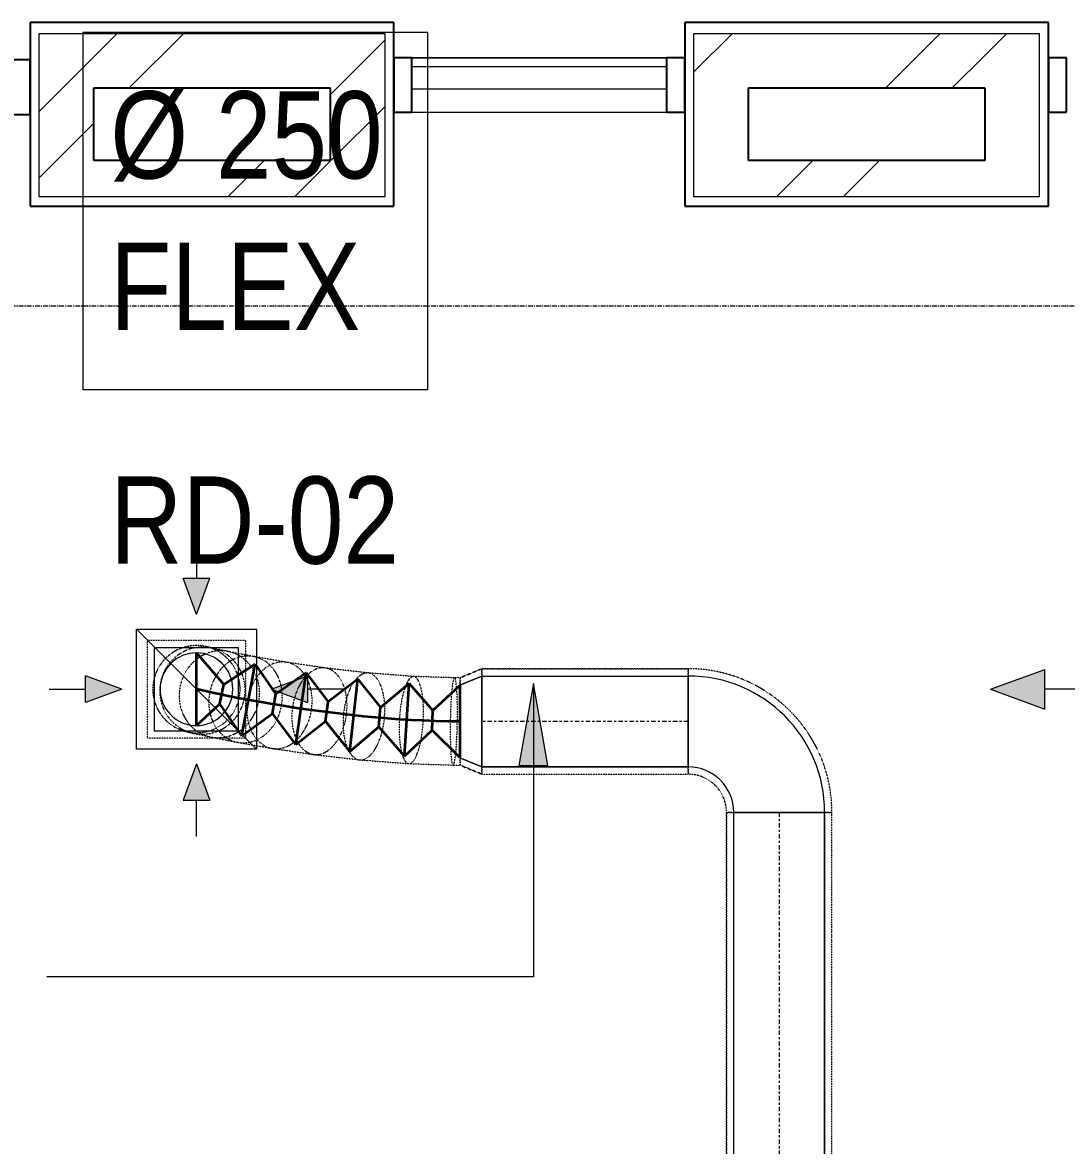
# Model space of a CAD drawing. Header units: inches. Extents: x -83664 to 20107, y -47222 to 19398.
# Drawn here: x -25168 to -22297, y -3073 to 15 of the extents above; entities that cross this region are included whole.
import ezdxf

# ---------------------------------------------------------------- set-up
doc = ezdxf.new("R2010")
doc.units = ezdxf.units.IN
doc.header["$MEASUREMENT"] = 0
for name, pattern in [('Center', [29.999999, 12, -6, 6, -6]), ('Grid Line', [22.225, 12.7, -3.175, 3.175, -3.175]), ('Hidden 0_50', [1.0584, 0.5292, -0.5292])]:
    doc.linetypes.add(name, pattern=pattern)
for name, color, linetype, lineweight in [('A-DETL-GENF', 7, 'Continuous', 9), ('A-GLAZ-CURT', 7, 'Continuous', 9), ('A-GLAZ-CWMG', 7, 'Continuous', 9), ('A-WALL', 7, 'Continuous', 9), ('A-WALL-PATT', 7, 'Continuous', 25), ('G-ANNO-TEXT', 7, 'Continuous', 9), ('M-HVAC-CDFF', 7, 'Continuous', 9), ('M-HVAC-DUCT-CNTR', 7, 'Center', 9), ('M-HVAC-DUCT-IDEN', 7, 'Continuous', 18), ('S-GRID', 7, 'Continuous', 9)]:
    doc.layers.add(name, color=color, linetype=linetype, lineweight=lineweight)
doc.layers.add('M-HVAC-DUCT', color=7, linetype='Continuous', lineweight=9, true_color=0xffe97f)
doc.layers.add('M-HVAC-DUCT-PATT', color=7, linetype='Continuous', lineweight=35, true_color=0x007f00)
doc.styles.add('Arial Narrow_21', font='ARIALN.TTF', dxfattribs={"height": 240})
pattern_1 = [(45, (0, 0), (-377.1708, 377.1708), []), (45, (0, 571.5), (-377.1708, 377.1708), [])]

# ---------------------------------------------------------------- blocks, each defined once
blk = doc.blocks.new('GCE-AT-Return Air Rectangular Diffuser - 230x230-7597546-FIRST FLOOR AC CONDITIONING LAYOUT - PART A')
at = {"layer": 'A-DETL-GENF', "true_color": 0xff00ff}
for points in [[(0, 205), (36.4, 305), (-36.4, 305)], [(-305, -36.4), (-205, 0), (-305, 36.4)], [(305, -36.4), (305, 36.4), (205, 0)], [(36.4, -305), (0, -205), (-36.4, -305)]]:
    blk.add_hatch(color=6, dxfattribs=at).paths.add_polyline_path(points)
at = {"layer": 'A-DETL-GENF', "color": 6, "true_color": 0xff00ff}
for p, q in [((0, 405), (0, 305)), ((0, 205), (-36.4, 305)), ((-36.4, 305), (36.4, 305)), ((0, 205), (36.4, 305)), ((-165, 165), (165, 165)), ((-165, -165), (-165, 165)), ((-165, 165), (165, -165)), ((165, 165), (165, -165)), ((-205, 0), (-305, 36.4)), ((-305, -36.4), (-305, 36.4)), ((205, 0), (305, 36.4)), ((305, 36.4), (305, -36.4)), ((405, 0), (305, 0)), ((-405, 0), (-305, 0)), ((-205, 0), (-305, -36.4)), ((205, 0), (305, -36.4)), ((165, -165), (-165, -165)), ((0, -205), (-36.4, -305)), ((0, -205), (36.4, -305)), ((-36.4, -305), (36.4, -305)), ((0, -405), (0, -305))]:
    blk.add_line(p, q, dxfattribs=at)
blk = doc.blocks.new('M_Rectangular to Round Transition - Angle - 45 Degree-7603096-FIRST FLOOR AC CONDITIONING LAYOUT - PART A')
at = {"layer": 'M-HVAC-DUCT', "color": 6, "true_color": 0xff00ff}
for p, q in [((0, 125), (60.4, 100)), ((60.4, 100), (0, 125)), ((0, 125), (0, -125)), ((0, -125), (0, 125)), ((60.4, 0), (60.4, 100)), ((60.4, 0), (60.4, 100)), ((60.4, -100), (60.4, 0)), ((60.4, -100), (60.4, 0)), ((0, -125), (60.4, -100)), ((60.4, -100), (0, -125))]:
    blk.add_line(p, q, dxfattribs=at)
blk = doc.blocks.new('M_Rectangular to Round Transition - Angle - 45 Degree-7626202-FIRST FLOOR AC CONDITIONING LAYOUT - PART A')
at = {"layer": 'M-HVAC-DUCT', "color": 6, "true_color": 0xff00ff}
for p, q in [((132975.6, 86453.8), (133205.6, 86453.8)), ((132975.6, 86223.8), (132975.6, 86453.8)), ((133205.6, 86453.8), (133205.6, 86223.8)), ((133205.6, 86223.8), (132975.6, 86223.8))]:
    blk.add_line(p, q, dxfattribs=at)
for start, end in [(90, 180), (0, 90), (180, 270), (270, 0)]:
    blk.add_arc((133090.6, 86338.8), 100, start, end, dxfattribs=at)
blk = doc.blocks.new('M_Rectangular Elbow - Radius - 1 w-8294792-FIRST FLOOR AC CONDITIONING LAYOUT - PART A')
at = {"layer": 'M-HVAC-DUCT', "color": 6, "true_color": 0xff00ff}
for p, q in [((-125, 250), (125, 250)), ((125, 250), (-125, 250)), ((-250, 125), (-250, -125)), ((-250, -125), (-250, 125))]:
    blk.add_line(p, q, dxfattribs=at)
for radius in [125, 125, 375, 375]:
    blk.add_arc((-250, 250), radius, 270, 0, dxfattribs=at)
blk = doc.blocks.new('GCE-AT-Supply Air Rectangular Diffuser - 300x300-6788639-FIRST FLOOR AC CONDITIONING LAYOUT - PART A')
at = {"layer": 'A-DETL-GENF', "true_color": 0xff7f00}
for points in [[(54.6, 425), (0, 575), (-54.6, 425)], [(-425, -54.6), (-425, 54.6), (-575, 0)], [(425, -54.6), (575, 0), (425, 54.6)], [(0, -575), (54.6, -425), (-54.6, -425)]]:
    blk.add_hatch(color=30, dxfattribs=at).paths.add_polyline_path(points)
at = {"layer": 'A-DETL-GENF', "color": 30, "true_color": 0xff7f00}
for p, q in [((0, 575), (-54.6, 425)), ((0, 575), (54.6, 425)), ((-54.6, 425), (54.6, 425)), ((0, 275), (0, 425)), ((-200, -200), (200, 200)), ((-200, 200), (200, -200)), ((-200, -200), (-200, 200)), ((-200, 200), (200, 200)), ((200, 200), (200, -200)), ((-575, 0), (-425, 54.6)), ((-425, -54.6), (-425, 54.6)), ((425, 54.6), (425, -54.6)), ((575, 0), (425, 54.6)), ((-575, 0), (-425, -54.6)), ((275, 0), (425, 0)), ((-275, 0), (-425, 0)), ((575, 0), (425, -54.6)), ((200, -200), (-200, -200)), ((0, -275), (0, -425)), ((54.6, -425), (-54.6, -425)), ((0, -575), (-54.6, -425)), ((0, -575), (54.6, -425))]:
    blk.add_line(p, q, dxfattribs=at)
blk = doc.blocks.new('TEMW-SMBZ-HO-BM-HVAC-00002_rvt-1-FIRST FLOOR AC CONDITIONING LAYOUT - PART A')
at = {"layer": 'M-HVAC-DUCT', "color": 6, "linetype": 'Hidden 0_50', "true_color": 0xff00ff}
for p, q in [((126631.7, 96689), (126901.7, 96689)), ((126631.7, 96419), (126631.7, 96689)), ((126901.7, 96689), (126901.7, 96419)), ((126810.2, 96667.1), (126793.7, 96670.9)), ((126854.8, 96657.5), (126808.6, 96667.5)), ((126924.5, 96643.7), (126853, 96657.8)), ((127014.8, 96628), (126922.7, 96644.1)), ((127121.3, 96612.2), (127013.2, 96628.3)), ((127239.3, 96598.6), (127119.9, 96612.4)), ((127364.3, 96589), (127238.2, 96598.7)), ((127476.4, 96585.3), (127363.9, 96589)), ((127491.4, 96585.3), (127476.3, 96585.3)), ((127551.7, 96610.3), (127491.4, 96585.3)), ((127491.4, 96585.3), (127551.7, 96610.3)), ((127491.4, 96345.3), (127491.4, 96585.3)), ((127491.4, 96345.3), (127491.4, 96585.3)), ((127491.4, 96585.3), (127491.4, 96465.3)), ((127491.4, 96585.3), (127491.4, 96465.3)), ((127551.7, 96610.3), (127551.7, 96320.3)), ((127551.7, 96320.3), (127551.7, 96610.3)), ((128119.1, 96610.3), (127551.7, 96610.3)), ((127551.7, 96610.3), (128119.1, 96610.3)), ((127551.7, 96610.3), (127551.7, 96320.3)), ((127551.7, 96320.3), (127551.7, 96610.3)), ((128119.1, 96610.3), (128119.1, 96320.3)), ((128119.1, 96320.3), (128119.1, 96610.3)), ((128119.1, 96610.3), (128119.1, 96320.3)), ((128119.1, 96320.3), (128119.1, 96610.3)), ((127491.4, 96465.3), (127491.4, 96345.3)), ((127491.4, 96465.3), (127491.4, 96345.3)), ((126739.6, 96437.1), (126756.1, 96433.3)), ((126757.7, 96432.9), (126804.4, 96422.8)), ((126901.7, 96419), (126631.7, 96419)), ((126806.2, 96422.4), (126878.8, 96408.1)), ((126880.6, 96407.8), (126974.9, 96391.3)), ((126976.6, 96391), (127088.4, 96374.5)), ((127089.9, 96374.3), (127215.2, 96359.8)), ((127216.2, 96359.7), (127350.8, 96349.3)), ((127351.1, 96349.3), (127472.4, 96345.3)), ((127472.5, 96345.3), (127491.4, 96345.3)), ((127551.7, 96320.3), (127491.4, 96345.3)), ((127491.4, 96345.3), (127551.7, 96320.3)), ((127551.7, 96320.3), (128119.1, 96320.3)), ((127551.7, 96320.3), (128119.1, 96320.3)), ((128224.1, 96215.3), (128514.1, 96215.3)), ((128514.1, 96215.3), (128224.1, 96215.3)), ((128224.1, 96215.3), (128224.1, 94090)), ((128224.1, 94090), (128224.1, 96215.3)), ((128224.1, 96215.3), (128514.1, 96215.3)), ((128514.1, 96215.3), (128224.1, 96215.3)), ((128514.1, 94090), (128514.1, 96215.3)), ((128514.1, 94090), (128514.1, 96215.3))]:
    blk.add_line(p, q, dxfattribs=at)
at = {"layer": 'M-HVAC-DUCT', "color": 6, "true_color": 0xff00ff}
for p, q in [((127551.7, 96340.3), (127551.7, 96590.3)), ((127551.7, 96590.3), (127551.7, 96340.3)), ((127551.7, 96590.3), (128119.1, 96590.3)), ((127551.7, 96590.3), (128119.1, 96590.3)), ((128119.1, 96340.3), (128119.1, 96590.3)), ((128119.1, 96590.3), (128119.1, 96340.3)), ((128119.1, 96340.3), (127551.7, 96340.3)), ((127551.7, 96340.3), (128119.1, 96340.3)), ((128494.1, 96215.3), (128244.1, 96215.3)), ((128244.1, 96215.3), (128494.1, 96215.3)), ((128244.1, 94090), (128244.1, 96215.3)), ((128244.1, 94090), (128244.1, 96215.3)), ((128494.1, 96215.3), (128494.1, 94090)), ((128494.1, 94090), (128494.1, 96215.3))]:
    blk.add_line(p, q, dxfattribs=at)
at = {"layer": 'M-HVAC-DUCT', "color": 6, "linetype": 'Hidden 0_50', "true_color": 0xff00ff}
for centre, radius, start, end in [((126766.7, 96554), 120, 83.8963, 263.8963), ((126766.7, 96554), 120, 90, 180), ((126766.7, 96554), 120, 263.8963, 83.8963), ((126766.7, 96554), 120, 0, 90), ((128119.1, 96215.3), 395, 0, 90), ((128119.1, 96215.3), 395, 0, 90), ((126766.7, 96554), 120, 180, 270), ((126766.7, 96554), 120, 270, 0), ((128119.1, 96215.3), 105, 0, 90), ((128119.1, 96215.3), 105, 0, 90)]:
    blk.add_arc(centre, radius, start, end, dxfattribs=at)
for points in [[(126779.4, 96673.3), (126769, 96674.4), (126747.9, 96673.9), (126717.5, 96665), (126690.5, 96648.5), (126668.6, 96625.5), (126653.4, 96597.7), (126646, 96566.9), (126646.8, 96535.2), (126655.7, 96504.8), (126672.2, 96477.8), (126695.2, 96455.9), (126723, 96440.7), (126743.5, 96435.8), (126753.9, 96434.7)], [(126796.2, 96669.4), (126786, 96670.5), (126765.4, 96669.9), (126735.6, 96660.8), (126709.1, 96644.2), (126687.6, 96621.1), (126672.6, 96593.3), (126665.2, 96562.5), (126665.8, 96530.8), (126674.4, 96500.5), (126690.4, 96473.6), (126712.7, 96451.9), (126739.9, 96436.8), (126759.9, 96432), (126770.1, 96430.9)], [(126843.2, 96659.3), (126833.6, 96660.2), (126814.2, 96659.3), (126786.1, 96649.9), (126761, 96632.9), (126740.5, 96609.7), (126726.1, 96581.7), (126718.8, 96550.9), (126719, 96519.3), (126726.8, 96489.2), (126741.5, 96462.5), (126762.3, 96441.1), (126787.7, 96426.5), (126806.4, 96421.9), (126816, 96421)], [(126753.9, 96434.7), (126764.3, 96433.6), (126785.5, 96434.1), (126815.9, 96443), (126842.9, 96459.5), (126864.8, 96482.5), (126879.9, 96510.3), (126887.4, 96541.1), (126886.6, 96572.8), (126877.7, 96603.2), (126861.2, 96630.2), (126838.2, 96652.1), (126810.4, 96667.2), (126789.9, 96672.2), (126779.4, 96673.3)], [(126770.1, 96430.9), (126780.3, 96429.9), (126800.9, 96430.5), (126830.7, 96439.6), (126857.3, 96456.2), (126878.7, 96479.2), (126893.7, 96507.1), (126901.1, 96537.9), (126900.5, 96569.5), (126891.9, 96599.9), (126875.9, 96626.8), (126853.6, 96648.5), (126826.4, 96663.5), (126806.4, 96668.4), (126796.2, 96669.4)], [(126915.5, 96645), (126906.8, 96645.8), (126889, 96644.6), (126863.2, 96634.7), (126840, 96617.4), (126821, 96593.8), (126807.5, 96565.7), (126800.4, 96534.8), (126800.2, 96503.3), (126806.9, 96473.4), (126820.1, 96447), (126838.9, 96426), (126861.9, 96411.9), (126879, 96407.6), (126887.8, 96406.8)], [(126816, 96421), (126825.6, 96420.1), (126845, 96421), (126873.1, 96430.4), (126898.3, 96447.3), (126918.7, 96470.6), (126933.1, 96498.6), (126940.4, 96529.4), (126940.2, 96561), (126932.5, 96591.1), (126917.7, 96617.7), (126896.9, 96639.1), (126871.6, 96653.8), (126852.8, 96658.3), (126843.2, 96659.3)], [(126887.8, 96406.8), (126896.5, 96406.1), (126914.3, 96407.3), (126940.1, 96417.2), (126963.3, 96434.5), (126982.4, 96458), (126995.9, 96486.2), (127002.9, 96517.1), (127003.1, 96548.6), (126996.4, 96578.5), (126983.2, 96604.8), (126964.5, 96625.8), (126941.4, 96640), (126924.3, 96644.2), (126915.5, 96645)], [(127008.5, 96628.8), (127000.7, 96629.4), (126984.9, 96627.8), (126961.9, 96617.4), (126941.1, 96599.7), (126924, 96575.8), (126911.7, 96547.5), (126905, 96516.5), (126904.5, 96485.1), (126910.2, 96455.3), (126921.6, 96429.3), (126938, 96408.7), (126958.3, 96395), (126973.5, 96391.1), (126981.3, 96390.5)], [(126981.3, 96390.5), (126989, 96389.9), (127004.8, 96391.5), (127027.9, 96401.9), (127048.7, 96419.6), (127065.8, 96443.5), (127078.1, 96471.8), (127084.7, 96502.8), (127085.2, 96534.2), (127079.6, 96564), (127068.2, 96590), (127051.7, 96610.6), (127031.4, 96624.3), (127016.3, 96628.2), (127008.5, 96628.8)], [(127117.4, 96612.7), (127110.8, 96613.1), (127097.5, 96611.1), (127078, 96600.2), (127060.3, 96582), (127045.7, 96557.8), (127035, 96529.2), (127029.2, 96498.1), (127028.5, 96466.7), (127033, 96437.2), (127042.4, 96411.4), (127056.1, 96391.3), (127073.1, 96378.1), (127085.8, 96374.5), (127092.4, 96374.1)], [(127092.4, 96374.1), (127098.9, 96373.7), (127112.2, 96375.6), (127131.8, 96386.5), (127149.4, 96404.7), (127164.1, 96428.9), (127174.7, 96457.5), (127180.6, 96488.6), (127181.3, 96520), (127176.8, 96549.6), (127167.3, 96575.3), (127153.7, 96595.5), (127136.7, 96608.7), (127123.9, 96612.2), (127117.4, 96612.7)], [(127237.4, 96598.7), (127232.5, 96598.9), (127222.4, 96596.6), (127207.6, 96585.2), (127194.1, 96566.5), (127182.9, 96541.9), (127174.7, 96513), (127170.1, 96481.8), (127169.3, 96450.4), (127172.6, 96421), (127179.5, 96395.5), (127189.7, 96375.7), (127202.5, 96363), (127212.1, 96359.8), (127217, 96359.6)], [(127217, 96359.6), (127222, 96359.4), (127232.1, 96361.7), (127246.9, 96373.1), (127260.4, 96391.8), (127271.6, 96416.4), (127279.8, 96445.3), (127284.4, 96476.6), (127285.1, 96507.9), (127281.9, 96537.4), (127274.9, 96562.8), (127264.7, 96582.6), (127252, 96595.3), (127242.4, 96598.5), (127237.4, 96598.7)], [(127363.8, 96589), (127360.9, 96589), (127355.1, 96586.4), (127346.4, 96574.5), (127338.5, 96555.4), (127331.9, 96530.4), (127327.1, 96501.2), (127324.3, 96469.9), (127323.8, 96438.5), (127325.6, 96409.2), (127329.5, 96383.9), (127335.4, 96364.5), (127342.8, 96352.2), (127348.3, 96349.3), (127351.2, 96349.3)], [(127351.2, 96349.3), (127354.1, 96349.2), (127360, 96351.8), (127368.6, 96363.7), (127376.5, 96382.9), (127383.1, 96407.8), (127388, 96437), (127390.7, 96468.4), (127391.2, 96499.8), (127389.5, 96529.1), (127385.5, 96554.3), (127379.6, 96573.7), (127372.2, 96586), (127366.7, 96588.9), (127363.8, 96589)], [(127476.3, 96585.3), (127475.5, 96585.3), (127473.7, 96582.6), (127471.2, 96570.4), (127468.8, 96551.1), (127466.8, 96526), (127465.4, 96496.7), (127464.5, 96465.3), (127464.4, 96433.9), (127464.9, 96404.6), (127466, 96379.5), (127467.8, 96360.2), (127470, 96348.1), (127471.6, 96345.3), (127472.5, 96345.3)], [(127472.5, 96345.3), (127473.3, 96345.3), (127475, 96348.1), (127477.6, 96360.2), (127480, 96379.5), (127482, 96404.6), (127483.4, 96433.9), (127484.3, 96465.3), (127484.4, 96496.7), (127483.9, 96526), (127482.8, 96551.1), (127481, 96570.4), (127478.8, 96582.6), (127477.2, 96585.3), (127476.3, 96585.3)]]:
    blk.add_open_spline(points, degree=3, dxfattribs=at)
at = {"layer": 'M-HVAC-DUCT-CNTR', "color": 6, "true_color": 0xff00ff}
for p, q in [((128119.1, 96465.3), (127551.7, 96465.3)), ((128369.1, 96215.3), (128369.1, 94090))]:
    blk.add_line(p, q, dxfattribs=at)
at = {"layer": 'M-HVAC-DUCT-CNTR', "color": 6, "linetype": 'Continuous', "lineweight": 35, "true_color": 0xff00ff}
blk.add_open_spline([(127491.4, 96465.3), (127133.7, 96465.3), (126766.7, 96554), (126766.7, 96554)], degree=3, dxfattribs=at)
at = {"layer": 'M-HVAC-DUCT-PATT', "color": 6, "true_color": 0xff00ff}
for p, q in [((126766.7, 96454), (126766.7, 96654)), ((126766.7, 96654), (126842.1, 96566.9)), ((126928.1, 96622.7), (126842.1, 96566.9)), ((126891.8, 96426), (126928.1, 96622.7)), ((126891.8, 96426), (126928.1, 96622.7)), ((126928.1, 96622.7), (126984.9, 96540.4)), ((127068.8, 96599.4), (126984.9, 96540.4)), ((127039.7, 96401.5), (127068.8, 96599.4)), ((127039.7, 96401.5), (127068.8, 96599.4)), ((127068.8, 96599.4), (127128.5, 96519.2)), ((126831.3, 96514.2), (126842.1, 96566.9)), ((127210, 96581.4), (127128.5, 96519.2)), ((127188.8, 96382.6), (127210, 96581.4)), ((127188.8, 96382.6), (127210, 96581.4)), ((127210, 96581.4), (127272.6, 96503.8)), ((127351.6, 96569.6), (127272.6, 96503.8)), ((127339.1, 96370), (127351.6, 96569.6)), ((127339.1, 96370), (127351.6, 96569.6)), ((127351.6, 96569.6), (127416.3, 96495.2)), ((127491.4, 96565.3), (127416.3, 96495.2)), ((127491.4, 96365.3), (127491.4, 96565.3)), ((127491.4, 96365.3), (127491.4, 96565.3)), ((126976.1, 96487.4), (126984.9, 96540.4)), ((126766.7, 96454), (126831.3, 96514.2)), ((126891.8, 96426), (126831.3, 96514.2)), ((127121.7, 96466), (127128.5, 96519.2)), ((127268.1, 96450.3), (127272.6, 96503.8)), ((127414.9, 96441.6), (127416.3, 96495.2)), ((126891.8, 96426), (126976.1, 96487.4)), ((127039.7, 96401.5), (126976.1, 96487.4)), ((127039.7, 96401.5), (127121.7, 96466)), ((127188.8, 96382.6), (127121.7, 96466)), ((127188.8, 96382.6), (127268.1, 96450.3)), ((127339.1, 96370), (127268.1, 96450.3)), ((127339.1, 96370), (127414.9, 96441.6)), ((127491.4, 96365.3), (127414.9, 96441.6))]:
    blk.add_line(p, q, dxfattribs=at)
at = {"layer": 'M-HVAC-CDFF', "color": 6, "linetype": 'Hidden 0_50', "lineweight": 9, "true_color": 0xff00ff}
for name, p in [('GCE-AT-Supply Air Rectangular Diffuser - 300x300-6788639-FIRST FLOOR AC CONDITIONING LAYOUT - PART A', (129525, 96554)), ('GCE-AT-Return Air Rectangular Diffuser - 230x230-7597546-FIRST FLOOR AC CONDITIONING LAYOUT - PART A', (126766.7, 96554))]:
    blk.add_blockref(name, p, dxfattribs=at)
at = {"layer": 'M-HVAC-DUCT', "color": 6, "linetype": 'Hidden 0_50', "lineweight": 9, "true_color": 0xff00ff}
for name, p, rotation in [('M_Rectangular to Round Transition - Angle - 45 Degree-7626202-FIRST FLOOR AC CONDITIONING LAYOUT - PART A', (259857.3, 182892.8), 180), ('M_Rectangular to Round Transition - Angle - 45 Degree-7603096-FIRST FLOOR AC CONDITIONING LAYOUT - PART A', (127551.7, 96465.3), 180), ('M_Rectangular Elbow - Radius - 1 w-8294792-FIRST FLOOR AC CONDITIONING LAYOUT - PART A', (128369.1, 96465.3), 90)]:
    blk.add_blockref(name, p, dxfattribs=dict(at, rotation=rotation))
blk = doc.blocks.new('TEMW-SMBZ-HO-BM-HVAC-00002_rvt-2-FIRST FLOOR AC CONDITIONING LAYOUT - PART A')
at = {"layer": 'M-HVAC-DUCT', "color": 6, "linetype": 'Hidden 0_50', "true_color": 0xff00ff}
for p, q in [((126631.7, 96689), (126901.7, 96689)), ((126631.7, 96419), (126631.7, 96689)), ((126901.7, 96689), (126901.7, 96419)), ((126810.2, 96667.1), (126793.7, 96670.9)), ((126854.8, 96657.5), (126808.6, 96667.5)), ((126924.5, 96643.7), (126853, 96657.8)), ((127014.8, 96628), (126922.7, 96644.1)), ((127121.3, 96612.2), (127013.2, 96628.3)), ((127239.3, 96598.6), (127119.9, 96612.4)), ((127364.3, 96589), (127238.2, 96598.7)), ((127476.4, 96585.3), (127363.9, 96589)), ((127491.4, 96585.3), (127476.3, 96585.3)), ((127551.7, 96610.3), (127491.4, 96585.3)), ((127491.4, 96585.3), (127551.7, 96610.3)), ((127491.4, 96345.3), (127491.4, 96585.3)), ((127491.4, 96345.3), (127491.4, 96585.3)), ((127491.4, 96585.3), (127491.4, 96465.3)), ((127491.4, 96585.3), (127491.4, 96465.3)), ((127551.7, 96610.3), (127551.7, 96320.3)), ((127551.7, 96320.3), (127551.7, 96610.3)), ((128119.1, 96610.3), (127551.7, 96610.3)), ((127551.7, 96610.3), (128119.1, 96610.3)), ((127551.7, 96610.3), (127551.7, 96320.3)), ((127551.7, 96320.3), (127551.7, 96610.3)), ((128119.1, 96610.3), (128119.1, 96320.3)), ((128119.1, 96320.3), (128119.1, 96610.3)), ((128119.1, 96610.3), (128119.1, 96320.3)), ((128119.1, 96320.3), (128119.1, 96610.3)), ((127491.4, 96465.3), (127491.4, 96345.3)), ((127491.4, 96465.3), (127491.4, 96345.3)), ((126739.6, 96437.1), (126756.1, 96433.3)), ((126757.7, 96432.9), (126804.4, 96422.8)), ((126901.7, 96419), (126631.7, 96419)), ((126806.2, 96422.4), (126878.8, 96408.1)), ((126880.6, 96407.8), (126974.9, 96391.3)), ((126976.6, 96391), (127088.4, 96374.5)), ((127089.9, 96374.3), (127215.2, 96359.8)), ((127216.2, 96359.7), (127350.8, 96349.3)), ((127351.1, 96349.3), (127472.4, 96345.3)), ((127472.5, 96345.3), (127491.4, 96345.3)), ((127551.7, 96320.3), (127491.4, 96345.3)), ((127491.4, 96345.3), (127551.7, 96320.3)), ((127551.7, 96320.3), (128119.1, 96320.3)), ((127551.7, 96320.3), (128119.1, 96320.3)), ((128224.1, 96215.3), (128514.1, 96215.3)), ((128514.1, 96215.3), (128224.1, 96215.3)), ((128224.1, 96215.3), (128224.1, 94090)), ((128224.1, 94090), (128224.1, 96215.3)), ((128224.1, 96215.3), (128514.1, 96215.3)), ((128514.1, 96215.3), (128224.1, 96215.3)), ((128514.1, 94090), (128514.1, 96215.3)), ((128514.1, 94090), (128514.1, 96215.3))]:
    blk.add_line(p, q, dxfattribs=at)
at = {"layer": 'M-HVAC-DUCT', "color": 6, "true_color": 0xff00ff}
for p, q in [((127551.7, 96340.3), (127551.7, 96590.3)), ((127551.7, 96590.3), (127551.7, 96340.3)), ((127551.7, 96590.3), (128119.1, 96590.3)), ((127551.7, 96590.3), (128119.1, 96590.3)), ((128119.1, 96340.3), (128119.1, 96590.3)), ((128119.1, 96590.3), (128119.1, 96340.3)), ((128119.1, 96340.3), (127551.7, 96340.3)), ((127551.7, 96340.3), (128119.1, 96340.3)), ((128494.1, 96215.3), (128244.1, 96215.3)), ((128244.1, 96215.3), (128494.1, 96215.3)), ((128244.1, 94090), (128244.1, 96215.3)), ((128244.1, 94090), (128244.1, 96215.3)), ((128494.1, 96215.3), (128494.1, 94090)), ((128494.1, 94090), (128494.1, 96215.3))]:
    blk.add_line(p, q, dxfattribs=at)
at = {"layer": 'M-HVAC-DUCT', "color": 6, "linetype": 'Hidden 0_50', "true_color": 0xff00ff}
for centre, radius, start, end in [((126766.7, 96554), 120, 83.8963, 263.8963), ((126766.7, 96554), 120, 90, 180), ((126766.7, 96554), 120, 263.8963, 83.8963), ((126766.7, 96554), 120, 0, 90), ((128119.1, 96215.3), 395, 0, 90), ((128119.1, 96215.3), 395, 0, 90), ((126766.7, 96554), 120, 180, 270), ((126766.7, 96554), 120, 270, 0), ((128119.1, 96215.3), 105, 0, 90), ((128119.1, 96215.3), 105, 0, 90)]:
    blk.add_arc(centre, radius, start, end, dxfattribs=at)
for points in [[(126779.4, 96673.3), (126769, 96674.4), (126747.9, 96673.9), (126717.5, 96665), (126690.5, 96648.5), (126668.6, 96625.5), (126653.4, 96597.7), (126646, 96566.9), (126646.8, 96535.2), (126655.7, 96504.8), (126672.2, 96477.8), (126695.2, 96455.9), (126723, 96440.7), (126743.5, 96435.8), (126753.9, 96434.7)], [(126796.2, 96669.4), (126786, 96670.5), (126765.4, 96669.9), (126735.6, 96660.8), (126709.1, 96644.2), (126687.6, 96621.1), (126672.6, 96593.3), (126665.2, 96562.5), (126665.8, 96530.8), (126674.4, 96500.5), (126690.4, 96473.6), (126712.7, 96451.9), (126739.9, 96436.8), (126759.9, 96432), (126770.1, 96430.9)], [(126843.2, 96659.3), (126833.6, 96660.2), (126814.2, 96659.3), (126786.1, 96649.9), (126761, 96632.9), (126740.5, 96609.7), (126726.1, 96581.7), (126718.8, 96550.9), (126719, 96519.3), (126726.8, 96489.2), (126741.5, 96462.5), (126762.3, 96441.1), (126787.7, 96426.5), (126806.4, 96421.9), (126816, 96421)], [(126753.9, 96434.7), (126764.3, 96433.6), (126785.5, 96434.1), (126815.9, 96443), (126842.9, 96459.5), (126864.8, 96482.5), (126879.9, 96510.3), (126887.4, 96541.1), (126886.6, 96572.8), (126877.7, 96603.2), (126861.2, 96630.2), (126838.2, 96652.1), (126810.4, 96667.2), (126789.9, 96672.2), (126779.4, 96673.3)], [(126770.1, 96430.9), (126780.3, 96429.9), (126800.9, 96430.5), (126830.7, 96439.6), (126857.3, 96456.2), (126878.7, 96479.2), (126893.7, 96507.1), (126901.1, 96537.9), (126900.5, 96569.5), (126891.9, 96599.9), (126875.9, 96626.8), (126853.6, 96648.5), (126826.4, 96663.5), (126806.4, 96668.4), (126796.2, 96669.4)], [(126915.5, 96645), (126906.8, 96645.8), (126889, 96644.6), (126863.2, 96634.7), (126840, 96617.4), (126821, 96593.8), (126807.5, 96565.7), (126800.4, 96534.8), (126800.2, 96503.3), (126806.9, 96473.4), (126820.1, 96447), (126838.9, 96426), (126861.9, 96411.9), (126879, 96407.6), (126887.8, 96406.8)], [(126816, 96421), (126825.6, 96420.1), (126845, 96421), (126873.1, 96430.4), (126898.3, 96447.3), (126918.7, 96470.6), (126933.1, 96498.6), (126940.4, 96529.4), (126940.2, 96561), (126932.5, 96591.1), (126917.7, 96617.7), (126896.9, 96639.1), (126871.6, 96653.8), (126852.8, 96658.3), (126843.2, 96659.3)], [(126887.8, 96406.8), (126896.5, 96406.1), (126914.3, 96407.3), (126940.1, 96417.2), (126963.3, 96434.5), (126982.4, 96458), (126995.9, 96486.2), (127002.9, 96517.1), (127003.1, 96548.6), (126996.4, 96578.5), (126983.2, 96604.8), (126964.5, 96625.8), (126941.4, 96640), (126924.3, 96644.2), (126915.5, 96645)], [(127008.5, 96628.8), (127000.7, 96629.4), (126984.9, 96627.8), (126961.9, 96617.4), (126941.1, 96599.7), (126924, 96575.8), (126911.7, 96547.5), (126905, 96516.5), (126904.5, 96485.1), (126910.2, 96455.3), (126921.6, 96429.3), (126938, 96408.7), (126958.3, 96395), (126973.5, 96391.1), (126981.3, 96390.5)], [(126981.3, 96390.5), (126989, 96389.9), (127004.8, 96391.5), (127027.9, 96401.9), (127048.7, 96419.6), (127065.8, 96443.5), (127078.1, 96471.8), (127084.7, 96502.8), (127085.2, 96534.2), (127079.6, 96564), (127068.2, 96590), (127051.7, 96610.6), (127031.4, 96624.3), (127016.3, 96628.2), (127008.5, 96628.8)], [(127117.4, 96612.7), (127110.8, 96613.1), (127097.5, 96611.1), (127078, 96600.2), (127060.3, 96582), (127045.7, 96557.8), (127035, 96529.2), (127029.2, 96498.1), (127028.5, 96466.7), (127033, 96437.2), (127042.4, 96411.4), (127056.1, 96391.3), (127073.1, 96378.1), (127085.8, 96374.5), (127092.4, 96374.1)], [(127092.4, 96374.1), (127098.9, 96373.7), (127112.2, 96375.6), (127131.8, 96386.5), (127149.4, 96404.7), (127164.1, 96428.9), (127174.7, 96457.5), (127180.6, 96488.6), (127181.3, 96520), (127176.8, 96549.6), (127167.3, 96575.3), (127153.7, 96595.5), (127136.7, 96608.7), (127123.9, 96612.2), (127117.4, 96612.7)], [(127237.4, 96598.7), (127232.5, 96598.9), (127222.4, 96596.6), (127207.6, 96585.2), (127194.1, 96566.5), (127182.9, 96541.9), (127174.7, 96513), (127170.1, 96481.8), (127169.3, 96450.4), (127172.6, 96421), (127179.5, 96395.5), (127189.7, 96375.7), (127202.5, 96363), (127212.1, 96359.8), (127217, 96359.6)], [(127217, 96359.6), (127222, 96359.4), (127232.1, 96361.7), (127246.9, 96373.1), (127260.4, 96391.8), (127271.6, 96416.4), (127279.8, 96445.3), (127284.4, 96476.6), (127285.1, 96507.9), (127281.9, 96537.4), (127274.9, 96562.8), (127264.7, 96582.6), (127252, 96595.3), (127242.4, 96598.5), (127237.4, 96598.7)], [(127363.8, 96589), (127360.9, 96589), (127355.1, 96586.4), (127346.4, 96574.5), (127338.5, 96555.4), (127331.9, 96530.4), (127327.1, 96501.2), (127324.3, 96469.9), (127323.8, 96438.5), (127325.6, 96409.2), (127329.5, 96383.9), (127335.4, 96364.5), (127342.8, 96352.2), (127348.3, 96349.3), (127351.2, 96349.3)], [(127351.2, 96349.3), (127354.1, 96349.2), (127360, 96351.8), (127368.6, 96363.7), (127376.5, 96382.9), (127383.1, 96407.8), (127388, 96437), (127390.7, 96468.4), (127391.2, 96499.8), (127389.5, 96529.1), (127385.5, 96554.3), (127379.6, 96573.7), (127372.2, 96586), (127366.7, 96588.9), (127363.8, 96589)], [(127476.3, 96585.3), (127475.5, 96585.3), (127473.7, 96582.6), (127471.2, 96570.4), (127468.8, 96551.1), (127466.8, 96526), (127465.4, 96496.7), (127464.5, 96465.3), (127464.4, 96433.9), (127464.9, 96404.6), (127466, 96379.5), (127467.8, 96360.2), (127470, 96348.1), (127471.6, 96345.3), (127472.5, 96345.3)], [(127472.5, 96345.3), (127473.3, 96345.3), (127475, 96348.1), (127477.6, 96360.2), (127480, 96379.5), (127482, 96404.6), (127483.4, 96433.9), (127484.3, 96465.3), (127484.4, 96496.7), (127483.9, 96526), (127482.8, 96551.1), (127481, 96570.4), (127478.8, 96582.6), (127477.2, 96585.3), (127476.3, 96585.3)]]:
    blk.add_open_spline(points, degree=3, dxfattribs=at)
at = {"layer": 'M-HVAC-DUCT-CNTR', "color": 6, "true_color": 0xff00ff}
for p, q in [((128119.1, 96465.3), (127551.7, 96465.3)), ((128369.1, 96215.3), (128369.1, 94090))]:
    blk.add_line(p, q, dxfattribs=at)
at = {"layer": 'M-HVAC-DUCT-CNTR', "color": 6, "linetype": 'Continuous', "lineweight": 35, "true_color": 0xff00ff}
blk.add_open_spline([(127491.4, 96465.3), (127133.7, 96465.3), (126766.7, 96554), (126766.7, 96554)], degree=3, dxfattribs=at)
at = {"layer": 'M-HVAC-DUCT-PATT', "color": 6, "true_color": 0xff00ff}
for p, q in [((126766.7, 96454), (126766.7, 96654)), ((126766.7, 96654), (126842.1, 96566.9)), ((126928.1, 96622.7), (126842.1, 96566.9)), ((126891.8, 96426), (126928.1, 96622.7)), ((126891.8, 96426), (126928.1, 96622.7)), ((126928.1, 96622.7), (126984.9, 96540.4)), ((127068.8, 96599.4), (126984.9, 96540.4)), ((127039.7, 96401.5), (127068.8, 96599.4)), ((127039.7, 96401.5), (127068.8, 96599.4)), ((127068.8, 96599.4), (127128.5, 96519.2)), ((126831.3, 96514.2), (126842.1, 96566.9)), ((127210, 96581.4), (127128.5, 96519.2)), ((127188.8, 96382.6), (127210, 96581.4)), ((127188.8, 96382.6), (127210, 96581.4)), ((127210, 96581.4), (127272.6, 96503.8)), ((127351.6, 96569.6), (127272.6, 96503.8)), ((127339.1, 96370), (127351.6, 96569.6)), ((127339.1, 96370), (127351.6, 96569.6)), ((127351.6, 96569.6), (127416.3, 96495.2)), ((127491.4, 96565.3), (127416.3, 96495.2)), ((127491.4, 96365.3), (127491.4, 96565.3)), ((127491.4, 96365.3), (127491.4, 96565.3)), ((126976.1, 96487.4), (126984.9, 96540.4)), ((126766.7, 96454), (126831.3, 96514.2)), ((126891.8, 96426), (126831.3, 96514.2)), ((127121.7, 96466), (127128.5, 96519.2)), ((127268.1, 96450.3), (127272.6, 96503.8)), ((127414.9, 96441.6), (127416.3, 96495.2)), ((126891.8, 96426), (126976.1, 96487.4)), ((127039.7, 96401.5), (126976.1, 96487.4)), ((127039.7, 96401.5), (127121.7, 96466)), ((127188.8, 96382.6), (127121.7, 96466)), ((127188.8, 96382.6), (127268.1, 96450.3)), ((127339.1, 96370), (127268.1, 96450.3)), ((127339.1, 96370), (127414.9, 96441.6)), ((127491.4, 96365.3), (127414.9, 96441.6))]:
    blk.add_line(p, q, dxfattribs=at)
at = {"layer": 'M-HVAC-CDFF', "color": 6, "linetype": 'Hidden 0_50', "lineweight": 9, "true_color": 0xff00ff}
for name, p in [('GCE-AT-Supply Air Rectangular Diffuser - 300x300-6788639-FIRST FLOOR AC CONDITIONING LAYOUT - PART A', (129525, 96554)), ('GCE-AT-Return Air Rectangular Diffuser - 230x230-7597546-FIRST FLOOR AC CONDITIONING LAYOUT - PART A', (126766.7, 96554))]:
    blk.add_blockref(name, p, dxfattribs=at)
at = {"layer": 'M-HVAC-DUCT', "color": 6, "linetype": 'Hidden 0_50', "lineweight": 9, "true_color": 0xff00ff}
for name, p, rotation in [('M_Rectangular to Round Transition - Angle - 45 Degree-7626202-FIRST FLOOR AC CONDITIONING LAYOUT - PART A', (259857.3, 182892.8), 180), ('M_Rectangular to Round Transition - Angle - 45 Degree-7603096-FIRST FLOOR AC CONDITIONING LAYOUT - PART A', (127551.7, 96465.3), 180), ('M_Rectangular Elbow - Radius - 1 w-8294792-FIRST FLOOR AC CONDITIONING LAYOUT - PART A', (128369.1, 96465.3), 90)]:
    blk.add_blockref(name, p, dxfattribs=dict(at, rotation=rotation))
blk = doc.blocks.new('Rectangular Mullion - 50 x 150mm-423464-FIRST FLOOR AC CONDITIONING LAYOUT - PART A')
at = {"layer": 'A-GLAZ-CWMG', "color": 9, "lineweight": 25, "true_color": 0xbbbbbb}
for p, q in [((-50, 75), (0, 75)), ((-50, -75), (-50, 75)), ((0, 75), (0, -75)), ((0, -75), (-50, -75))]:
    blk.add_line(p, q, dxfattribs=at)
at = {"layer": 'A-GLAZ-CWMG', "color": 9, "true_color": 0xbbbbbb}
for p, q in [((0, 75), (-50, 75)), ((-50, 75), (-50, -75)), ((0, -75), (0, 75)), ((-50, -75), (0, -75))]:
    blk.add_line(p, q, dxfattribs=at)
blk = doc.blocks.new('System Panel - Solid-1052265-FIRST FLOOR AC CONDITIONING LAYOUT - PART A')
at = {"layer": 'A-GLAZ-CURT', "color": 9, "lineweight": 18, "true_color": 0xbbbbbb}
for p, q in [((350, 10.5), (-350, 10.5)), ((-350, 10.5), (-350, -49.5)), ((350, -49.5), (350, 10.5)), ((-350, -49.5), (350, -49.5))]:
    blk.add_line(p, q, dxfattribs=at)
at = {"layer": 'A-GLAZ-CURT', "color": 9, "true_color": 0xbbbbbb}
for p, q in [((-350, -49.5), (-350, 10.5)), ((350, 10.5), (-350, 10.5)), ((350, 10.5), (350, -49.5)), ((-350, -49.5), (350, -49.5))]:
    blk.add_line(p, q, dxfattribs=at)
blk = doc.blocks.new('Rectangular Mullion - 50 x 150mm-643793-FIRST FLOOR AC CONDITIONING LAYOUT - PART A')
at = {"layer": 'A-GLAZ-CWMG', "color": 9, "true_color": 0xbbbbbb}
for p, q in [((76254.4, 63232.7), (76404.4, 63232.7)), ((76404.4, 63232.7), (76254.4, 63232.7)), ((76254.4, 63232.7), (76254.4, 62532.7)), ((76254.4, 62532.7), (76254.4, 63232.7)), ((76404.4, 62532.7), (76404.4, 63232.7)), ((76404.4, 62532.7), (76404.4, 63232.7)), ((76254.4, 62532.7), (76404.4, 62532.7)), ((76404.4, 62532.7), (76254.4, 62532.7))]:
    blk.add_line(p, q, dxfattribs=at)
blk = doc.blocks.new('Rectangular Mullion - 50 x 150mm-423468-FIRST FLOOR AC CONDITIONING LAYOUT - PART A')
at = {"layer": 'A-GLAZ-CWMG', "color": 9, "lineweight": 25, "true_color": 0xbbbbbb}
for p, q in [((0, 75), (-50, 75)), ((-50, 75), (-50, -75)), ((0, -75), (0, 75)), ((-50, -75), (0, -75))]:
    blk.add_line(p, q, dxfattribs=at)
at = {"layer": 'A-GLAZ-CWMG', "color": 9, "true_color": 0xbbbbbb}
for p, q in [((-50, -75), (-50, 75)), ((-50, 75), (0, 75)), ((0, 75), (0, -75)), ((0, -75), (-50, -75))]:
    blk.add_line(p, q, dxfattribs=at)
blk = doc.blocks.new('SMBZ_Hospital Arch Model_2026_01_29_rvt-1-FIRST FLOOR AC CONDITIONING LAYOUT - PART A')
at = {"layer": 'A-WALL-PATT', "lineweight": 9, "true_color": 0xbbbbbb}
h = blk.add_hatch(dxfattribs=at)
h.set_pattern_fill('FP_13', color=9, style=0, pattern_type=2)
h.set_pattern_definition([(0, (0, 0), (1219.2, 304.8), [50.292, -864.108, 50.292, -864.108, -4876.8]), (0, (0, 0), (1219.2, 304.8), [-1828.8, 50.292, -1778.508, 50.292, -864.108, -2133.6]), (0, (0, 0), (1219.2, 304.8), [-4572, 50.292, -559.308, 50.292, -1473.708]), (120, (457.2, 152.4), (-873.56454, 903.4582), [50.292, -864.108, 50.292, -864.108, -4876.8]), (120, (457.2, 152.4), (-873.56454, 903.4582), [-1828.8, 50.292, -1778.508, 50.292, -864.108, -2133.6]), (120, (457.2, 152.4), (-873.56454, 903.4582), [-4572, 50.292, -559.308, 50.292, -1473.708]), (240, (609.6, 762), (-345.63546, -1208.2582), [50.292, -864.108, 50.292, -864.108, -4876.8]), (240, (609.6, 762), (-345.63546, -1208.2582), [-1828.8, 50.292, -1778.508, 50.292, -864.108, -2133.6]), (240, (609.6, 762), (-345.63546, -1208.2582), [-4572, 50.292, -559.308, 50.292, -1473.708])])
h.paths.add_polyline_path([(129109.3, 97882.7), (129109.3, 98387.7), (129084.3, 98387.7), (129084.3, 97882.7)])
h = blk.add_hatch(dxfattribs=at)
h.set_pattern_fill('FP_12', color=9, style=0, pattern_type=2)
h.set_pattern_definition(pattern_1)
h.paths.add_polyline_path([(126484.4, 97907.7), (126484.4, 98357.7), (126334.4, 98357.7), (126334.4, 97907.7)])
h = blk.add_hatch(dxfattribs=at)
h.set_pattern_fill('FP_12', color=9, style=0, pattern_type=2)
h.set_pattern_definition(pattern_1)
h.paths.add_polyline_path([(126484.4, 98207.7), (127134.4, 98207.7), (127134.4, 98357.7), (126484.4, 98357.7)])
h = blk.add_hatch(dxfattribs=at)
h.set_pattern_fill('FP_12', color=9, style=0, pattern_type=2)
h.set_pattern_definition(pattern_1)
h.paths.add_polyline_path([(127284.4, 97907.7), (127284.4, 98357.7), (127134.4, 98357.7), (127134.4, 97907.7)])
h = blk.add_hatch(dxfattribs=at)
h.set_pattern_fill('FP_12', color=9, style=0, pattern_type=2)
h.set_pattern_definition(pattern_1)
h.paths.add_polyline_path([(128134.3, 97907.7), (128284.3, 97907.7), (128284.3, 98357.7), (128134.3, 98357.7)])
h = blk.add_hatch(dxfattribs=at)
h.set_pattern_fill('FP_12', color=9, style=0, pattern_type=2)
h.set_pattern_definition(pattern_1)
h.paths.add_polyline_path([(128934.3, 98207.7), (128934.3, 98357.7), (128284.3, 98357.7), (128284.3, 98207.7)])
h = blk.add_hatch(dxfattribs=at)
h.set_pattern_fill('FP_12', color=9, style=0, pattern_type=2)
h.set_pattern_definition(pattern_1)
h.paths.add_polyline_path([(129084.3, 97907.7), (129084.3, 98357.7), (128934.3, 98357.7), (128934.3, 97907.7), (128959, 97907.7)])
h = blk.add_hatch(dxfattribs=at)
h.set_pattern_fill('FP_12', color=9, style=0, pattern_type=2)
h.set_pattern_definition(pattern_1)
h.paths.add_polyline_path([(127134.4, 97907.7), (127134.4, 98007.7), (126484.4, 98007.7), (126484.4, 97907.7), (126585.6, 97907.7)])
h = blk.add_hatch(dxfattribs=at)
h.set_pattern_fill('FP_12', color=9, style=0, pattern_type=2)
h.set_pattern_definition(pattern_1)
h.paths.add_polyline_path([(128934.3, 97907.7), (128934.3, 98007.7), (128284.3, 98007.7), (128284.3, 97907.7)])
at = {"layer": 'A-WALL', "color": 9, "lineweight": 25, "true_color": 0xbbbbbb}
for p, q in [((126309.4, 98387.7), (126309.4, 97882.7)), ((126334.4, 98387.7), (126309.4, 98387.7)), ((126484.4, 98387.7), (126334.4, 98387.7)), ((127134.4, 98387.7), (126484.4, 98387.7)), ((127284.4, 98387.7), (127134.4, 98387.7)), ((127309.4, 98387.7), (127284.4, 98387.7)), ((127309.4, 97882.7), (127309.4, 98387.7)), ((128109.3, 98387.7), (128109.3, 97882.7)), ((128134.3, 98387.7), (128109.3, 98387.7)), ((128284.3, 98387.7), (128134.3, 98387.7)), ((128934.3, 98387.7), (128284.3, 98387.7)), ((129084.3, 98387.7), (128934.3, 98387.7)), ((129109.3, 98387.7), (129084.3, 98387.7)), ((129109.3, 97882.7), (129109.3, 98387.7)), ((126484.4, 98007.7), (126484.4, 98207.7)), ((126484.4, 98207.7), (127134.4, 98207.7)), ((127134.4, 98207.7), (127134.4, 98007.7)), ((128284.3, 98007.7), (128284.3, 98207.7)), ((128284.3, 98207.7), (128934.3, 98207.7)), ((128934.3, 98207.7), (128934.3, 98007.7)), ((127134.4, 98007.7), (126484.4, 98007.7)), ((128934.3, 98007.7), (128284.3, 98007.7)), ((126309.4, 97882.7), (126334.4, 97882.7)), ((126334.4, 97882.7), (126484.4, 97882.7)), ((126484.4, 97882.7), (127134.4, 97882.7)), ((127134.4, 97882.7), (127284.4, 97882.7)), ((127284.4, 97882.7), (127309.4, 97882.7)), ((128109.3, 97882.7), (128134.3, 97882.7)), ((128134.3, 97882.7), (128284.3, 97882.7)), ((128284.3, 97882.7), (128934.3, 97882.7)), ((128934.3, 97882.7), (129084.3, 97882.7)), ((129084.3, 97882.7), (129109.3, 97882.7))]:
    blk.add_line(p, q, dxfattribs=at)
at = {"layer": 'A-WALL', "color": 9, "true_color": 0xbbbbbb}
for p, q in [((126309.4, 98387.7), (126309.4, 97882.7)), ((126309.4, 98387.7), (126484.4, 98387.7)), ((127134.4, 98387.7), (126484.4, 98387.7)), ((127134.4, 98387.7), (127309.4, 98387.7)), ((127309.4, 97882.7), (127309.4, 98387.7)), ((128109.3, 98387.7), (128109.3, 97882.7)), ((128109.3, 98387.7), (128284.3, 98387.7)), ((128934.3, 98387.7), (128284.3, 98387.7)), ((128934.3, 98387.7), (129109.3, 98387.7)), ((129109.3, 97882.7), (129109.3, 98387.7)), ((126334.4, 97907.7), (126334.4, 98357.7)), ((126334.4, 98357.7), (126484.4, 98357.7)), ((126484.4, 98357.7), (127134.4, 98357.7)), ((127134.4, 98357.7), (127284.4, 98357.7)), ((127284.4, 98357.7), (127284.4, 97907.7)), ((128134.3, 97907.7), (128134.3, 98357.7)), ((128134.3, 98357.7), (128284.3, 98357.7)), ((128284.3, 98357.7), (128934.3, 98357.7)), ((128934.3, 98357.7), (129084.3, 98357.7)), ((129084.3, 98357.7), (129084.3, 97907.7)), ((126484.4, 98007.7), (126484.4, 98207.7)), ((126484.4, 98207.7), (127134.4, 98207.7)), ((127134.4, 98207.7), (127134.4, 98007.7)), ((128284.3, 98007.7), (128284.3, 98207.7)), ((128284.3, 98207.7), (128934.3, 98207.7)), ((128934.3, 98207.7), (128934.3, 98007.7)), ((127134.4, 98007.7), (126484.4, 98007.7)), ((128934.3, 98007.7), (128284.3, 98007.7)), ((126484.4, 97882.7), (126309.4, 97882.7)), ((126484.4, 97907.7), (126334.4, 97907.7)), ((127134.4, 97907.7), (126484.4, 97907.7)), ((126484.4, 97882.7), (127134.4, 97882.7)), ((127284.4, 97907.7), (127134.4, 97907.7)), ((127309.4, 97882.7), (127134.4, 97882.7)), ((128284.3, 97882.7), (128109.3, 97882.7)), ((128284.3, 97907.7), (128134.3, 97907.7)), ((128934.3, 97907.7), (128284.3, 97907.7)), ((128284.3, 97882.7), (128934.3, 97882.7)), ((129084.3, 97907.7), (128934.3, 97907.7)), ((129109.3, 97882.7), (128934.3, 97882.7))]:
    blk.add_line(p, q, dxfattribs=at)
at = {"layer": 'A-GLAZ-CURT', "color": 9, "lineweight": 9, "true_color": 0xbbbbbb, "rotation": 180}
blk.add_blockref('System Panel - Solid-1052265-FIRST FLOOR AC CONDITIONING LAYOUT - PART A', (127709.3, 98215.7), dxfattribs=at)
at = {"layer": 'A-GLAZ-CWMG', "color": 9, "lineweight": 9, "true_color": 0xbbbbbb}
for p in [(126309.4, 98209.7), (128109.3, 98215.7)]:
    blk.add_blockref('Rectangular Mullion - 50 x 150mm-423468-FIRST FLOOR AC CONDITIONING LAYOUT - PART A', p, dxfattribs=at)
at = {"layer": 'A-GLAZ-CWMG', "color": 9, "lineweight": 9, "true_color": 0xbbbbbb, "extrusion": (0, 0, -1)}
for p in [(-127309.4, 98215.7), (-129109.3, 98215.7)]:
    blk.add_blockref('Rectangular Mullion - 50 x 150mm-423464-FIRST FLOOR AC CONDITIONING LAYOUT - PART A', p, dxfattribs=at)
at = {"layer": 'A-GLAZ-CWMG', "color": 9, "lineweight": 9, "true_color": 0xbbbbbb, "rotation": 270}
blk.add_blockref('Rectangular Mullion - 50 x 150mm-643793-FIRST FLOOR AC CONDITIONING LAYOUT - PART A', (64826.6, 174545), dxfattribs=at)

msp = doc.modelspace()

# ---------------------------------------------------------------- hatches: boundary and pattern name
at = {"layer": 'M-HVAC-DUCT-IDEN', "lineweight": 9}
msp.add_hatch(color=256, dxfattribs=at).paths.add_polyline_path([(-23763.4, -1802.8), (-23803.1, -2027.8), (-23723.7, -2027.8)])

# ---------------------------------------------------------------- linework, layer by layer
at = {"layer": 'G-ANNO-TEXT', "flags": 128}
msp.add_lwpolyline([(-25002, -11.2), (-24054.7, -11.2), (-24054.7, -995.2), (-25002, -995.2)], close=True, dxfattribs=at)
at = {"layer": 'M-HVAC-DUCT-IDEN', "lineweight": 9}
for p, q in [((-23763.4, -1802.8), (-23803.1, -2027.8)), ((-23723.7, -2027.8), (-23763.4, -1802.8)), ((-23763.4, -1802.8), (-23763.4, -2609.5)), ((-23803.1, -2027.8), (-23723.7, -2027.8)), ((-23763.4, -2609.5), (-25101.5, -2609.5))]:
    msp.add_line(p, q, dxfattribs=at)
at = {"layer": 'S-GRID', "color": 254, "linetype": 'Grid Line', "true_color": 0xdcdcdc}
msp.add_line((20106.7, -764.5), (-81517, -764.5), dxfattribs=at)

# ---------------------------------------------------------------- block references
at = {"lineweight": 5}
for name in ['SMBZ_Hospital Arch Model_2026_01_29_rvt-1-FIRST FLOOR AC CONDITIONING LAYOUT - PART A', 'TEMW-SMBZ-HO-BM-HVAC-00002_rvt-1-FIRST FLOOR AC CONDITIONING LAYOUT - PART A', 'TEMW-SMBZ-HO-BM-HVAC-00002_rvt-2-FIRST FLOOR AC CONDITIONING LAYOUT - PART A']:
    msp.add_blockref(name, (-151456.7, -98372.2), dxfattribs=at)

# ---------------------------------------------------------------- texts
at = {"layer": 'G-ANNO-TEXT', "char_height": 240, "attachment_point": 1, "style": 'Arial Narrow_21'}
for s, insert, width in [('Ø 250', (-24927, -173.7), 937.974), ('FLEX', (-24927, -590.4), 865.822), ('RD-02', (-24927, -1233.1), 1010.126)]:
    msp.add_mtext(s, dxfattribs=dict(at, insert=insert, width=width))

doc.saveas('drawing.dxf')
